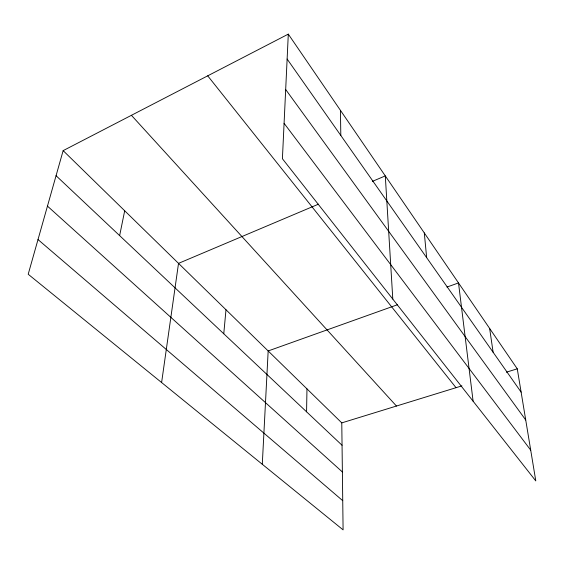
<?xml version="1.0" encoding="UTF-8"?>
<svg xmlns="http://www.w3.org/2000/svg" width="564" height="564" viewBox="0 0 564 564"><rect width="100%" height="100%" fill="white"/><g stroke="black" fill="none" stroke-linecap="round" stroke-linejoin="round"><path stroke-width="0.85" d="M306.576 411.819L306.971 388.871M288.303 34.129L282.409 158.731L535.8 480.923L517.266 368.828L288.303 34.129L63.147 150.637L28.2 274.245L343.095 529.871L341.777 422.88L63.147 150.637M262.288 464.278L268.168 350.956L397.423 304.764M223.767 333.768L225.988 309.749M161.607 382.547L178.52 263.367L318.505 204.161M119.638 235.618L124.693 210.774M372.416 181.354L385.297 175.912L392.798 299.089M446.949 287.062L458.504 282.931L473.111 401.216M341.777 422.88L461.902 385.882M506.359 372.191L517.266 368.828M38.007 239.559L342.736 500.684M47.461 206.121L342.376 471.948M56.062 175.693L342.052 445.257M131.419 115.31L396.457 406.038M207.714 75.83L456.029 387.694M284.087 123.319L530.717 450.171M285.68 89.514L525.733 420.018M287.125 59.037L521.122 392.128M489.63 328.431L493.126 352.274M424.29 232.918L426.666 257.67M340.437 110.347L340.818 135.473"/></g></svg>
